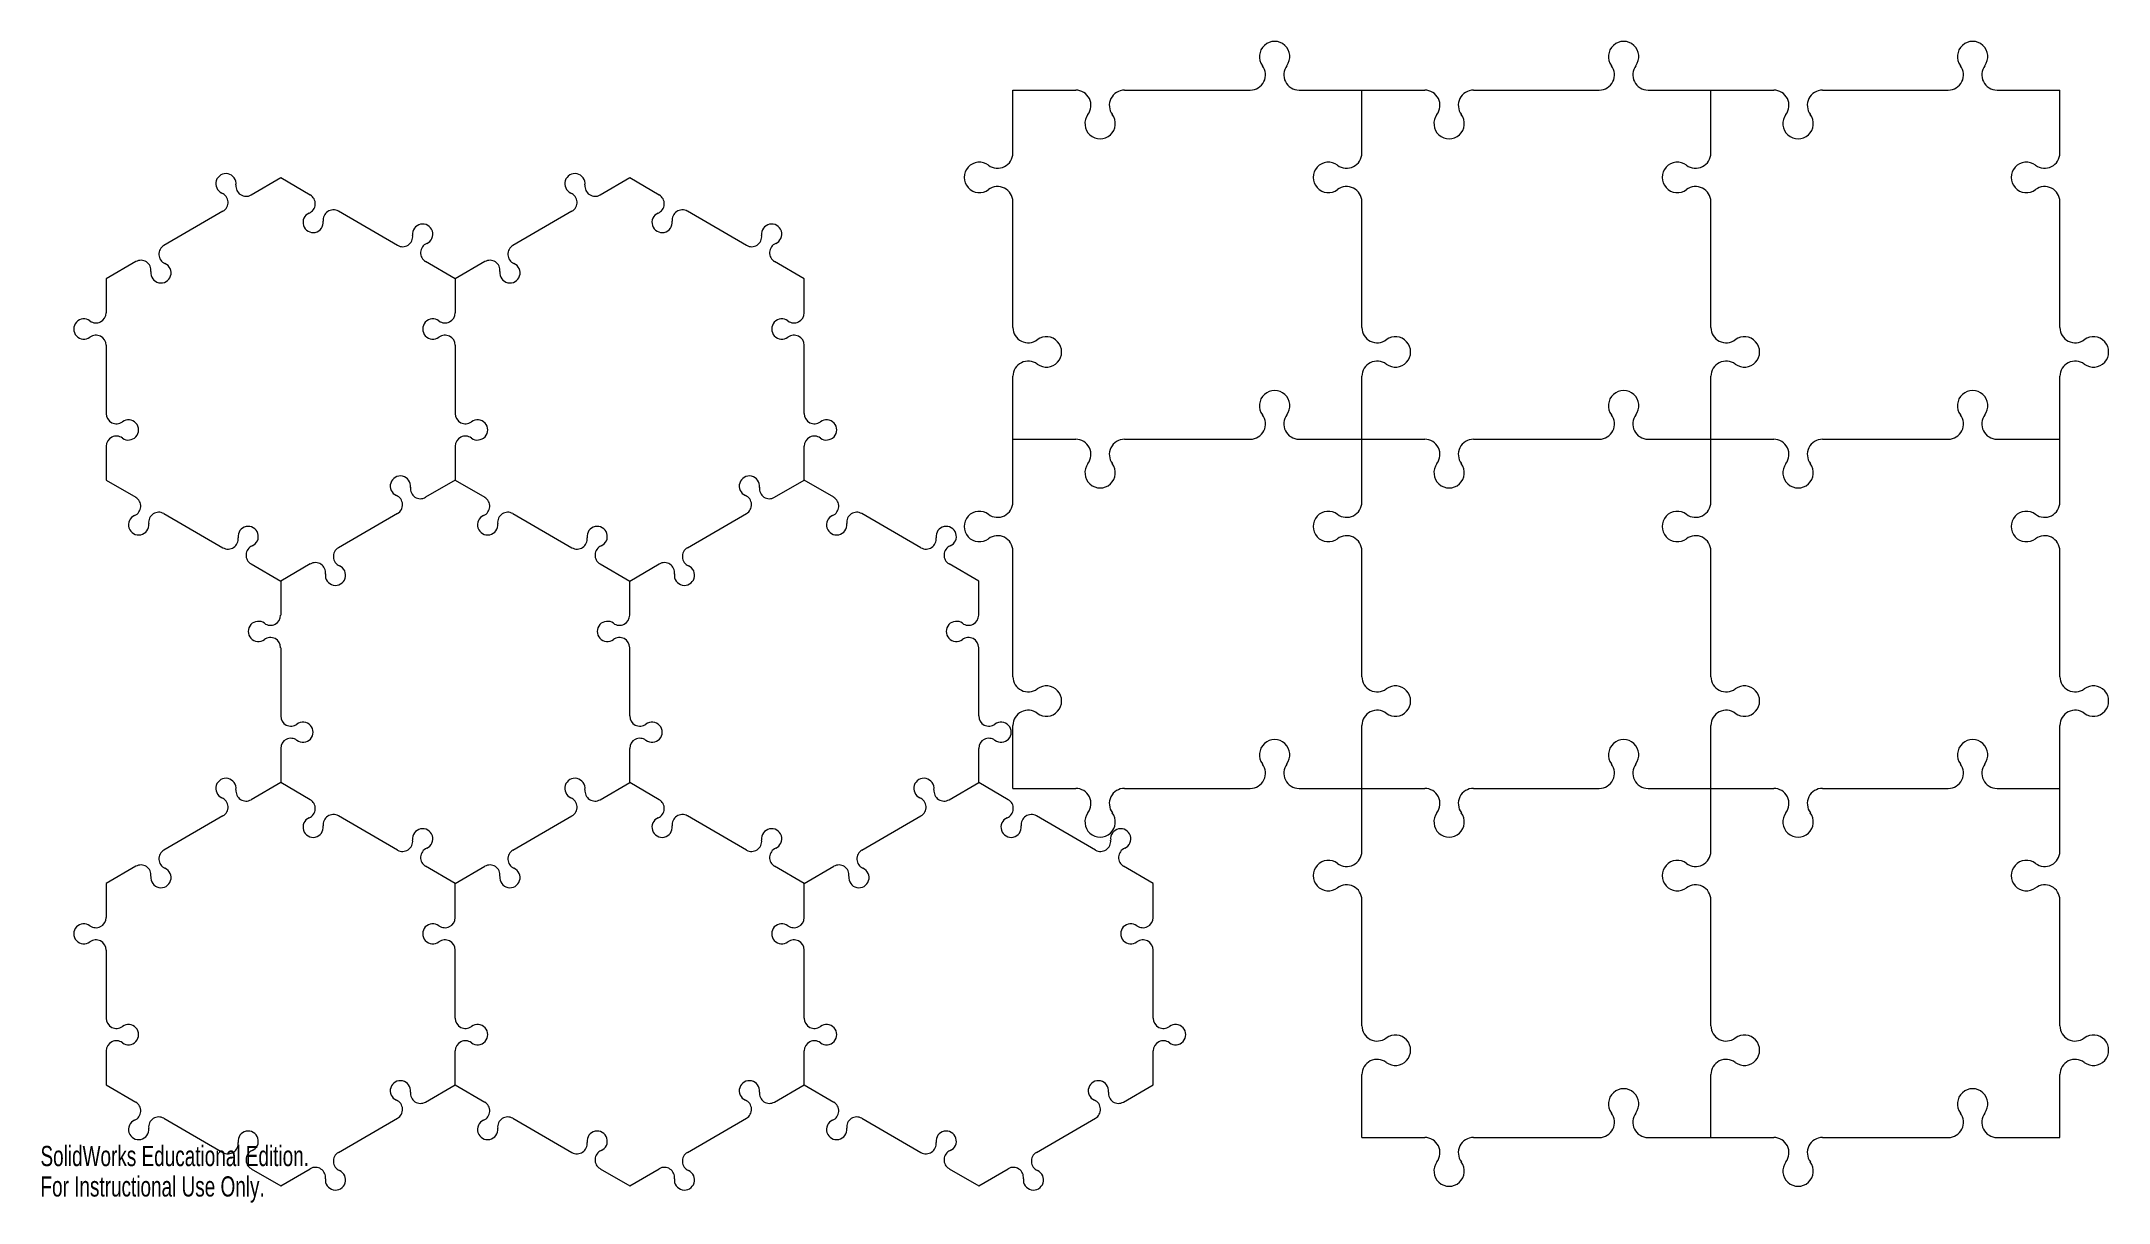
# Model space of a CAD drawing. Header units: inches. Extents: x 0 to 31.8, y 0 to 17.9.
import ezdxf

# ---------------------------------------------------------------- set-up
doc = ezdxf.new("R2010")
doc.units = ezdxf.units.IN
doc.header["$MEASUREMENT"] = 0
doc.styles.add('SLDTEXTSTYLE0', font='TXT', dxfattribs={"width": 0.7})

msp = doc.modelspace()

# ---------------------------------------------------------------- linework, layer by layer
at = {"color": 7, "linetype": 'Continuous', "lineweight": 15}
for p, q in [((14.963, 16.141), (14.963, 17.108)), ((14.963, 17.108), (15.93, 17.108)), ((16.68, 17.108), (18.615, 17.108)), ((19.365, 17.108), (20.333, 17.108)), ((20.333, 16.141), (20.333, 17.108)), ((20.333, 17.108), (21.3, 17.108)), ((22.05, 17.108), (23.985, 17.108)), ((24.735, 17.108), (25.703, 17.108)), ((25.703, 16.141), (25.703, 17.108)), ((25.703, 17.108), (26.67, 17.108)), ((27.42, 17.108), (29.355, 17.108)), ((30.105, 17.108), (31.073, 17.108)), ((31.073, 16.141), (31.073, 17.108)), ((3.696, 15.758), (3.241, 15.495)), ((4.15, 15.495), (3.696, 15.758)), ((9.066, 15.758), (8.611, 15.495)), ((9.521, 15.495), (9.066, 15.758)), ((14.963, 13.456), (14.963, 15.391)), ((20.333, 13.456), (20.333, 15.391)), ((25.703, 13.456), (25.703, 15.391)), ((31.073, 13.456), (31.073, 15.391)), ((2.808, 15.245), (1.898, 14.72)), ((5.493, 14.72), (4.584, 15.245)), ((8.178, 15.245), (7.269, 14.72)), ((10.863, 14.72), (9.954, 15.245)), ((1.465, 14.47), (1.011, 14.208)), ((6.381, 14.208), (5.926, 14.47)), ((6.836, 14.47), (6.381, 14.208)), ((11.751, 14.208), (11.296, 14.47)), ((1.011, 14.208), (1.011, 13.683)), ((6.381, 14.208), (6.381, 13.683)), ((11.751, 13.683), (11.751, 14.208)), ((1.011, 13.183), (1.011, 12.132)), ((6.381, 13.183), (6.381, 12.132)), ((11.751, 12.132), (11.751, 13.183)), ((14.963, 11.738), (14.963, 12.706)), ((20.333, 11.738), (20.333, 12.706)), ((25.703, 11.738), (25.703, 12.706)), ((31.073, 11.738), (31.073, 12.706)), ((1.011, 11.632), (1.011, 11.107)), ((6.381, 11.632), (6.381, 11.107)), ((11.751, 11.107), (11.751, 11.632)), ((14.963, 10.771), (14.963, 11.738)), ((14.963, 11.738), (15.93, 11.738)), ((16.68, 11.738), (18.615, 11.738)), ((19.365, 11.738), (20.333, 11.738)), ((20.333, 10.771), (20.333, 11.738)), ((20.333, 11.738), (21.3, 11.738)), ((22.05, 11.738), (23.985, 11.738)), ((24.735, 11.738), (25.703, 11.738)), ((25.703, 10.771), (25.703, 11.738)), ((25.703, 11.738), (26.67, 11.738)), ((27.42, 11.738), (29.355, 11.738)), ((30.105, 11.738), (31.073, 11.738)), ((31.073, 10.771), (31.073, 11.738)), ((1.011, 11.107), (1.465, 10.845)), ((6.381, 11.107), (5.926, 10.845)), ((6.381, 11.107), (6.836, 10.845)), ((11.296, 10.845), (11.751, 11.107)), ((12.206, 10.845), (11.751, 11.107)), ((1.898, 10.595), (2.808, 10.07)), ((5.493, 10.595), (4.584, 10.07)), ((7.269, 10.595), (8.178, 10.07)), ((9.954, 10.07), (10.863, 10.595)), ((13.548, 10.07), (12.639, 10.595)), ((14.963, 8.086), (14.963, 10.021)), ((20.333, 8.086), (20.333, 10.021)), ((25.703, 8.086), (25.703, 10.021)), ((31.073, 8.086), (31.073, 10.021)), ((3.241, 9.82), (3.696, 9.557)), ((4.15, 9.82), (3.696, 9.557)), ((3.696, 9.557), (3.696, 9.032)), ((8.611, 9.82), (9.066, 9.557)), ((9.066, 9.557), (9.521, 9.82)), ((9.066, 9.032), (9.066, 9.557)), ((14.436, 9.557), (13.981, 9.82)), ((14.436, 9.032), (14.436, 9.557)), ((3.696, 8.532), (3.696, 7.482)), ((9.066, 7.482), (9.066, 8.532)), ((14.436, 7.482), (14.436, 8.532)), ((14.963, 6.368), (14.963, 7.336)), ((20.333, 6.368), (20.333, 7.336)), ((25.703, 6.368), (25.703, 7.336)), ((31.073, 6.368), (31.073, 7.336)), ((3.696, 6.982), (3.696, 6.457)), ((9.066, 6.457), (9.066, 6.982)), ((14.436, 6.457), (14.436, 6.982)), ((3.696, 6.457), (3.241, 6.194)), ((4.15, 6.194), (3.696, 6.457)), ((8.611, 6.194), (9.066, 6.457)), ((9.521, 6.194), (9.066, 6.457)), ((13.981, 6.194), (14.436, 6.457)), ((14.891, 6.194), (14.436, 6.457)), ((14.963, 6.368), (15.93, 6.368)), ((16.68, 6.368), (18.615, 6.368)), ((19.365, 6.368), (20.333, 6.368)), ((20.333, 6.368), (21.3, 6.368)), ((20.333, 5.401), (20.333, 6.368)), ((22.05, 6.368), (23.985, 6.368)), ((24.735, 6.368), (25.703, 6.368)), ((25.703, 5.401), (25.703, 6.368)), ((25.703, 6.368), (26.67, 6.368)), ((27.42, 6.368), (29.355, 6.368)), ((30.105, 6.368), (31.073, 6.368)), ((31.073, 5.401), (31.073, 6.368)), ((2.808, 5.944), (1.898, 5.419)), ((5.493, 5.419), (4.584, 5.944)), ((7.269, 5.419), (8.178, 5.944)), ((10.863, 5.419), (9.954, 5.944)), ((12.639, 5.419), (13.548, 5.944)), ((16.233, 5.419), (15.324, 5.944)), ((1.465, 5.169), (1.011, 4.906)), ((6.381, 4.906), (5.926, 5.169)), ((6.381, 4.906), (6.836, 5.169)), ((11.751, 4.906), (11.296, 5.169)), ((11.751, 4.906), (12.206, 5.169)), ((17.121, 4.906), (16.666, 5.169)), ((1.011, 4.906), (1.011, 4.381)), ((6.381, 4.381), (6.381, 4.906)), ((11.751, 4.381), (11.751, 4.906)), ((17.121, 4.381), (17.121, 4.906)), ((20.333, 2.716), (20.333, 4.651)), ((25.703, 2.716), (25.703, 4.651)), ((31.073, 2.716), (31.073, 4.651)), ((1.011, 3.881), (1.011, 2.831)), ((6.381, 2.831), (6.381, 3.881)), ((11.751, 2.831), (11.751, 3.881)), ((17.121, 2.831), (17.121, 3.881)), ((1.011, 2.331), (1.011, 1.806)), ((6.381, 1.806), (6.381, 2.331)), ((11.751, 1.806), (11.751, 2.331)), ((17.121, 1.806), (17.121, 2.331)), ((20.333, 0.998), (20.333, 1.966)), ((25.703, 0.998), (25.703, 1.966)), ((31.073, 0.998), (31.073, 1.966)), ((1.011, 1.806), (1.465, 1.543)), ((5.926, 1.543), (6.381, 1.806)), ((6.381, 1.806), (6.836, 1.543)), ((11.296, 1.543), (11.751, 1.806)), ((11.751, 1.806), (12.206, 1.543)), ((16.666, 1.543), (17.121, 1.806)), ((1.898, 1.293), (2.808, 0.768)), ((4.584, 0.768), (5.493, 1.293)), ((7.269, 1.293), (8.178, 0.768)), ((9.954, 0.768), (10.863, 1.293)), ((12.639, 1.293), (13.548, 0.768)), ((15.324, 0.768), (16.233, 1.293)), ((20.333, 0.998), (21.3, 0.998)), ((22.05, 0.998), (23.985, 0.998)), ((24.735, 0.998), (25.703, 0.998)), ((25.703, 0.998), (26.67, 0.998)), ((27.42, 0.998), (29.355, 0.998)), ((30.105, 0.998), (31.073, 0.998)), ((3.241, 0.518), (3.696, 0.256)), ((3.696, 0.256), (4.15, 0.518)), ((8.611, 0.518), (9.066, 0.256)), ((9.066, 0.256), (9.521, 0.518)), ((13.981, 0.518), (14.436, 0.256)), ((14.436, 0.256), (14.891, 0.518))]:
    msp.add_line(p, q, dxfattribs=at)
for centre, radius, start, end in [((18.99, 17.624), 0.234, 323.1301, 216.8699), ((24.36, 17.624), 0.234, 323.1301, 216.8699), ((29.73, 17.624), 0.234, 323.1301, 216.8699), ((18.615, 17.343), 0.234, 270, 36.8699), ((19.365, 17.343), 0.234, 143.1301, 270), ((23.985, 17.343), 0.234, 270, 36.8699), ((24.735, 17.343), 0.234, 143.1301, 270), ((29.355, 17.343), 0.234, 270, 36.8699), ((30.105, 17.343), 0.234, 143.1301, 270), ((15.93, 16.874), 0.234, 323.1301, 90), ((16.68, 16.874), 0.234, 90, 216.8699), ((21.3, 16.874), 0.234, 323.1301, 90), ((22.05, 16.874), 0.234, 90, 216.8699), ((26.67, 16.874), 0.234, 323.1301, 90), ((27.42, 16.874), 0.234, 90, 216.8699), ((16.305, 16.593), 0.234, 143.1301, 36.8699), ((21.675, 16.593), 0.234, 143.1301, 36.8699), ((27.045, 16.593), 0.234, 143.1301, 36.8699), ((14.447, 15.766), 0.234, 53.1301, 306.8699), ((14.728, 16.141), 0.234, 233.1301, 0), ((19.817, 15.766), 0.234, 53.1301, 306.8699), ((20.098, 16.141), 0.234, 233.1301, 360), ((25.187, 15.766), 0.234, 53.1301, 306.8699), ((25.468, 16.141), 0.234, 233.1301, 0), ((30.557, 15.766), 0.234, 53.1301, 306.8699), ((30.839, 16.141), 0.234, 233.1301, 360), ((2.853, 15.668), 0.156, 353.1301, 246.8699), ((3.163, 15.631), 0.156, 173.1301, 300), ((8.223, 15.668), 0.156, 353.1301, 246.8699), ((8.533, 15.631), 0.156, 173.1301, 300), ((14.728, 15.391), 0.234, 0, 126.8699), ((20.098, 15.391), 0.234, 0, 126.8699), ((25.468, 15.391), 0.234, 0, 126.8699), ((30.839, 15.391), 0.234, 360, 126.8699), ((2.73, 15.381), 0.156, 300, 66.8699), ((4.072, 15.36), 0.156, 293.1301, 60), ((8.1, 15.381), 0.156, 300, 66.8699), ((9.442, 15.36), 0.156, 293.1301, 60), ((4.195, 15.073), 0.156, 113.1301, 6.8699), ((4.505, 15.11), 0.156, 60, 186.8699), ((5.881, 14.893), 0.156, 293.1301, 186.8699), ((9.565, 15.073), 0.156, 113.1301, 6.8699), ((9.875, 15.11), 0.156, 60, 186.8699), ((11.251, 14.893), 0.156, 293.1301, 186.8699), ((1.977, 14.585), 0.156, 120, 246.8699), ((5.571, 14.856), 0.156, 240, 6.8699), ((6.004, 14.606), 0.156, 113.1301, 240), ((7.347, 14.585), 0.156, 120, 246.8699), ((10.941, 14.856), 0.156, 240, 6.8699), ((11.374, 14.606), 0.156, 113.1301, 240), ((1.544, 14.335), 0.156, 353.1301, 120), ((1.854, 14.298), 0.156, 173.1301, 66.8699), ((6.914, 14.335), 0.156, 353.1301, 120), ((7.224, 14.298), 0.156, 173.1301, 66.8699), ((0.854, 13.683), 0.156, 233.1301, 0), ((6.225, 13.683), 0.156, 233.1301, 0), ((11.595, 13.683), 0.156, 233.1301, 0), ((0.667, 13.433), 0.156, 53.1301, 306.8699), ((6.037, 13.433), 0.156, 53.1301, 306.8699), ((11.407, 13.433), 0.156, 53.1301, 306.8699), ((15.197, 13.456), 0.234, 180, 306.8699), ((20.567, 13.456), 0.234, 180, 306.8699), ((25.937, 13.456), 0.234, 180, 306.8699), ((31.307, 13.456), 0.234, 180, 306.8699), ((0.854, 13.183), 0.156, 0, 126.8699), ((6.225, 13.183), 0.156, 0, 126.8699), ((11.595, 13.183), 0.156, 0, 126.8699), ((15.478, 13.081), 0.234, 233.1301, 126.8699), ((20.848, 13.081), 0.234, 233.1301, 126.8699), ((26.218, 13.081), 0.234, 233.1301, 126.8699), ((31.589, 13.081), 0.234, 233.1301, 126.8699), ((15.197, 12.706), 0.234, 53.1301, 180), ((20.567, 12.706), 0.234, 53.1301, 180), ((25.937, 12.706), 0.234, 53.1301, 180), ((31.307, 12.706), 0.234, 53.1301, 180), ((18.99, 12.254), 0.234, 323.1301, 216.8699), ((24.36, 12.254), 0.234, 323.1301, 216.8699), ((29.73, 12.254), 0.234, 323.1301, 216.8699), ((1.167, 12.132), 0.156, 180, 306.8699), ((6.537, 12.132), 0.156, 180, 306.8699), ((11.907, 12.132), 0.156, 180, 306.8699), ((18.615, 11.973), 0.234, 270, 36.8699), ((19.365, 11.973), 0.234, 143.1301, 270), ((23.985, 11.973), 0.234, 270, 36.8699), ((24.735, 11.973), 0.234, 143.1301, 270), ((29.355, 11.973), 0.234, 270, 36.8699), ((30.105, 11.973), 0.234, 143.1301, 270), ((1.167, 11.632), 0.156, 53.1301, 180), ((1.354, 11.882), 0.156, 233.1301, 126.8699), ((6.537, 11.632), 0.156, 53.1301, 180), ((6.725, 11.882), 0.156, 233.1301, 126.8699), ((11.907, 11.632), 0.156, 53.1301, 180), ((12.095, 11.882), 0.156, 233.1301, 126.8699), ((15.93, 11.504), 0.234, 323.1301, 90), ((16.68, 11.504), 0.234, 90, 216.8699), ((21.3, 11.504), 0.234, 323.1301, 90), ((22.05, 11.504), 0.234, 90, 216.8699), ((26.67, 11.504), 0.234, 323.1301, 90), ((27.42, 11.504), 0.234, 90, 216.8699), ((5.538, 11.017), 0.156, 353.1301, 246.8699), ((10.908, 11.017), 0.156, 353.1301, 246.8699), ((16.305, 11.223), 0.234, 143.1301, 36.8699), ((21.675, 11.223), 0.234, 143.1301, 36.8699), ((27.045, 11.223), 0.234, 143.1301, 36.8699), ((1.387, 10.709), 0.156, 293.1301, 60), ((5.415, 10.73), 0.156, 300, 66.8699), ((5.848, 10.98), 0.156, 173.1301, 300), ((6.757, 10.709), 0.156, 293.1301, 60), ((10.785, 10.73), 0.156, 300, 66.8699), ((11.218, 10.98), 0.156, 173.1301, 300), ((12.127, 10.709), 0.156, 293.1301, 60), ((1.51, 10.422), 0.156, 113.1301, 6.8699), ((1.82, 10.459), 0.156, 60, 186.8699), ((6.88, 10.422), 0.156, 113.1301, 6.8699), ((7.19, 10.459), 0.156, 60, 186.8699), ((12.25, 10.422), 0.156, 113.1301, 6.8699), ((12.561, 10.459), 0.156, 60, 186.8699), ((14.447, 10.396), 0.234, 53.1301, 306.8699), ((14.728, 10.771), 0.234, 233.1301, 0), ((19.817, 10.396), 0.234, 53.1301, 306.8699), ((20.098, 10.771), 0.234, 233.1301, 0), ((25.187, 10.396), 0.234, 53.1301, 306.8699), ((25.468, 10.771), 0.234, 233.1301, 0), ((30.557, 10.396), 0.234, 53.1301, 306.8699), ((30.839, 10.771), 0.234, 233.1301, 0), ((2.886, 10.205), 0.156, 240, 6.8699), ((3.196, 10.242), 0.156, 293.1301, 186.8699), ((8.256, 10.205), 0.156, 240, 6.8699), ((8.566, 10.242), 0.156, 293.1301, 186.8699), ((13.626, 10.205), 0.156, 240, 6.8699), ((13.937, 10.242), 0.156, 293.1301, 186.8699), ((14.728, 10.021), 0.234, 0, 126.8699), ((20.098, 10.021), 0.234, 0, 126.8699), ((25.468, 10.021), 0.234, 0, 126.8699), ((30.839, 10.021), 0.234, 0, 126.8699), ((3.319, 9.955), 0.156, 113.1301, 240), ((4.662, 9.934), 0.156, 120, 246.8699), ((8.689, 9.955), 0.156, 113.1301, 240), ((10.032, 9.934), 0.156, 120, 246.8699), ((14.059, 9.955), 0.156, 113.1301, 240), ((4.229, 9.684), 0.156, 353.1301, 120), ((4.539, 9.647), 0.156, 173.1301, 66.8699), ((9.599, 9.684), 0.156, 353.1301, 120), ((9.909, 9.647), 0.156, 173.1301, 66.8699), ((3.352, 8.782), 0.156, 53.1301, 306.8699), ((3.539, 9.032), 0.156, 233.1301, 0), ((8.722, 8.782), 0.156, 53.1301, 306.8699), ((8.91, 9.032), 0.156, 233.1301, 0), ((14.092, 8.782), 0.156, 53.1301, 306.8699), ((14.28, 9.032), 0.156, 233.1301, 0), ((3.539, 8.532), 0.156, 0, 126.8699), ((8.91, 8.532), 0.156, 0, 126.8699), ((14.28, 8.532), 0.156, 0, 126.8699), ((15.197, 8.086), 0.234, 180, 306.8699), ((20.567, 8.086), 0.234, 180, 306.8699), ((25.937, 8.086), 0.234, 180, 306.8699), ((31.307, 8.086), 0.234, 180, 306.8699), ((15.478, 7.711), 0.234, 233.1301, 126.8699), ((20.848, 7.711), 0.234, 233.1301, 126.8699), ((26.218, 7.711), 0.234, 233.1301, 126.8699), ((31.589, 7.711), 0.234, 233.1301, 126.8699), ((3.852, 7.482), 0.156, 180, 306.8699), ((4.039, 7.232), 0.156, 233.1301, 126.8699), ((9.222, 7.482), 0.156, 180, 306.8699), ((9.41, 7.232), 0.156, 233.1301, 126.8699), ((14.592, 7.482), 0.156, 180, 306.8699), ((14.78, 7.232), 0.156, 233.1301, 126.8699), ((15.197, 7.336), 0.234, 53.1301, 180), ((20.567, 7.336), 0.234, 53.1301, 180), ((25.937, 7.336), 0.234, 53.1301, 180), ((31.307, 7.336), 0.234, 53.1301, 180), ((3.852, 6.982), 0.156, 53.1301, 180), ((9.222, 6.982), 0.156, 53.1301, 180), ((14.592, 6.982), 0.156, 53.1301, 180), ((18.99, 6.884), 0.234, 323.1301, 216.8699), ((24.36, 6.884), 0.234, 323.1301, 216.8699), ((29.73, 6.884), 0.234, 323.1301, 216.8699), ((18.615, 6.602), 0.234, 270, 36.8699), ((19.365, 6.602), 0.234, 143.1301, 270), ((23.985, 6.602), 0.234, 270, 36.8699), ((24.735, 6.602), 0.234, 143.1301, 270), ((29.355, 6.602), 0.234, 270, 36.8699), ((30.105, 6.602), 0.234, 143.1301, 270), ((2.853, 6.367), 0.156, 353.1301, 246.8699), ((8.223, 6.367), 0.156, 353.1301, 246.8699), ((13.593, 6.367), 0.156, 353.1301, 246.8699), ((15.93, 6.134), 0.234, 323.1301, 90), ((16.68, 6.134), 0.234, 90, 216.8699), ((21.3, 6.134), 0.234, 323.1301, 90), ((22.05, 6.134), 0.234, 90, 216.8699), ((26.67, 6.134), 0.234, 323.1301, 90), ((27.42, 6.134), 0.234, 90, 216.8699), ((2.73, 6.079), 0.156, 300, 66.8699), ((3.163, 6.329), 0.156, 173.1301, 300), ((4.072, 6.059), 0.156, 293.1301, 60), ((8.1, 6.079), 0.156, 300, 66.8699), ((8.533, 6.329), 0.156, 173.1301, 300), ((9.442, 6.059), 0.156, 293.1301, 60), ((13.47, 6.079), 0.156, 300, 66.8699), ((13.903, 6.329), 0.156, 173.1301, 300), ((14.813, 6.059), 0.156, 293.1301, 60), ((4.195, 5.771), 0.156, 113.1301, 6.8699), ((4.505, 5.809), 0.156, 60, 186.8699), ((5.881, 5.592), 0.156, 293.1301, 186.8699), ((9.565, 5.771), 0.156, 113.1301, 6.8699), ((9.875, 5.809), 0.156, 60, 186.8699), ((11.251, 5.592), 0.156, 293.1301, 186.8699), ((14.935, 5.771), 0.156, 113.1301, 6.8699), ((15.246, 5.809), 0.156, 60, 186.8699), ((16.305, 5.852), 0.234, 143.1301, 36.8699), ((16.622, 5.592), 0.156, 293.1301, 186.8699), ((21.675, 5.852), 0.234, 143.1301, 36.8699), ((27.045, 5.852), 0.234, 143.1301, 36.8699), ((1.977, 5.284), 0.156, 120, 246.8699), ((5.571, 5.554), 0.156, 240, 6.8699), ((6.004, 5.304), 0.156, 113.1301, 240), ((7.347, 5.284), 0.156, 120, 246.8699), ((10.941, 5.554), 0.156, 240, 6.8699), ((11.374, 5.304), 0.156, 113.1301, 240), ((12.717, 5.284), 0.156, 120, 246.8699), ((16.311, 5.554), 0.156, 240, 6.8699), ((16.744, 5.304), 0.156, 113.1301, 240), ((1.544, 5.034), 0.156, 353.1301, 120), ((1.854, 4.996), 0.156, 173.1301, 66.8699), ((6.914, 5.034), 0.156, 353.1301, 120), ((7.224, 4.996), 0.156, 173.1301, 66.8699), ((12.284, 5.034), 0.156, 353.1301, 120), ((12.594, 4.996), 0.156, 173.1301, 66.8699), ((19.817, 5.026), 0.234, 53.1301, 306.8699), ((20.098, 5.401), 0.234, 233.1301, 0), ((25.187, 5.026), 0.234, 53.1301, 306.8699), ((25.468, 5.401), 0.234, 233.1301, 0), ((30.557, 5.026), 0.234, 53.1301, 306.8699), ((30.839, 5.401), 0.234, 233.1301, 0), ((20.098, 4.651), 0.234, 0, 126.8699), ((25.468, 4.651), 0.234, 0, 126.8699), ((30.839, 4.651), 0.234, 0, 126.8699), ((0.667, 4.131), 0.156, 53.1301, 306.8699), ((0.854, 4.381), 0.156, 233.1301, 0), ((6.037, 4.131), 0.156, 53.1301, 306.8699), ((6.225, 4.381), 0.156, 233.1301, 0), ((11.407, 4.131), 0.156, 53.1301, 306.8699), ((11.595, 4.381), 0.156, 233.1301, 0), ((16.777, 4.131), 0.156, 53.1301, 306.8699), ((16.965, 4.381), 0.156, 233.1301, 0), ((0.854, 3.881), 0.156, 0, 126.8699), ((6.225, 3.881), 0.156, 0, 126.8699), ((11.595, 3.881), 0.156, 0, 126.8699), ((16.965, 3.881), 0.156, 0, 126.8699), ((1.167, 2.831), 0.156, 180, 306.8699), ((1.354, 2.581), 0.156, 233.1301, 126.8699), ((6.537, 2.831), 0.156, 180, 306.8699), ((6.725, 2.581), 0.156, 233.1301, 126.8699), ((11.907, 2.831), 0.156, 180, 306.8699), ((12.095, 2.581), 0.156, 233.1301, 126.8699), ((17.277, 2.831), 0.156, 180, 306.8699), ((17.465, 2.581), 0.156, 233.1301, 126.8699), ((20.567, 2.716), 0.234, 180, 306.8699), ((20.848, 2.341), 0.234, 233.1301, 126.8699), ((25.937, 2.716), 0.234, 180, 306.8699), ((26.218, 2.341), 0.234, 233.1301, 126.8699), ((31.307, 2.716), 0.234, 180, 306.8699), ((31.589, 2.341), 0.234, 233.1301, 126.8699), ((1.167, 2.331), 0.156, 53.1301, 180), ((6.537, 2.331), 0.156, 53.1301, 180), ((11.907, 2.331), 0.156, 53.1301, 180), ((17.277, 2.331), 0.156, 53.1301, 180), ((20.567, 1.966), 0.234, 53.1301, 180), ((25.937, 1.966), 0.234, 53.1301, 180), ((31.307, 1.966), 0.234, 53.1301, 180), ((5.538, 1.716), 0.156, 353.1301, 246.8699), ((5.848, 1.679), 0.156, 173.1301, 300), ((10.908, 1.716), 0.156, 353.1301, 246.8699), ((11.218, 1.679), 0.156, 173.1301, 300), ((16.278, 1.716), 0.156, 353.1301, 246.8699), ((16.588, 1.679), 0.156, 173.1301, 300), ((24.36, 1.514), 0.234, 323.1301, 216.8699), ((29.73, 1.514), 0.234, 323.1301, 216.8699), ((1.387, 1.408), 0.156, 293.1301, 60), ((1.82, 1.158), 0.156, 60, 186.8699), ((5.415, 1.429), 0.156, 300, 66.8699), ((6.757, 1.408), 0.156, 293.1301, 60), ((7.19, 1.158), 0.156, 60, 186.8699), ((10.785, 1.429), 0.156, 300, 66.8699), ((12.127, 1.408), 0.156, 293.1301, 60), ((12.561, 1.158), 0.156, 60, 186.8699), ((16.155, 1.429), 0.156, 300, 66.8699), ((23.985, 1.232), 0.234, 270, 36.8699), ((24.735, 1.232), 0.234, 143.1301, 270), ((29.355, 1.232), 0.234, 270, 36.8699), ((30.105, 1.232), 0.234, 143.1301, 270), ((1.51, 1.121), 0.156, 113.1301, 6.8699), ((3.196, 0.941), 0.156, 293.1301, 186.8699), ((6.88, 1.121), 0.156, 113.1301, 6.8699), ((8.566, 0.941), 0.156, 293.1301, 186.8699), ((12.25, 1.121), 0.156, 113.1301, 6.8699), ((13.937, 0.941), 0.156, 293.1301, 186.8699), ((21.3, 0.764), 0.234, 323.1301, 90), ((22.05, 0.764), 0.234, 90, 216.8699), ((26.67, 0.764), 0.234, 323.1301, 90), ((27.42, 0.764), 0.234, 90, 216.8699), ((2.886, 0.904), 0.156, 240, 6.8699), ((3.319, 0.654), 0.156, 113.1301, 240), ((4.662, 0.633), 0.156, 120, 246.8699), ((8.256, 0.904), 0.156, 240, 6.8699), ((8.689, 0.654), 0.156, 113.1301, 240), ((10.032, 0.633), 0.156, 120, 246.8699), ((13.626, 0.904), 0.156, 240, 6.8699), ((14.059, 0.654), 0.156, 113.1301, 240), ((15.402, 0.633), 0.156, 120, 246.8699), ((4.229, 0.383), 0.156, 353.1301, 120), ((4.539, 0.346), 0.156, 173.1301, 66.8699), ((9.599, 0.383), 0.156, 353.1301, 120), ((9.909, 0.346), 0.156, 173.1301, 66.8699), ((14.969, 0.383), 0.156, 353.1301, 120), ((15.279, 0.346), 0.156, 173.1301, 66.8699), ((21.675, 0.482), 0.234, 143.1301, 36.8699), ((27.045, 0.482), 0.234, 143.1301, 36.8699)]:
    msp.add_arc(centre, radius, start, end, dxfattribs=at)

# ---------------------------------------------------------------- texts
at = {"color": 7, "linetype": 'Continuous', "char_height": 0.3114, "attachment_point": 1, "style": 'SLDTEXTSTYLE0'}
for s, insert in [('SolidWorks Educational Edition.', (0, 0.869)), ('For Instructional Use Only.', (0, 0.401))]:
    msp.add_mtext(s, dxfattribs=dict(at, insert=insert))

doc.saveas('drawing.dxf')
